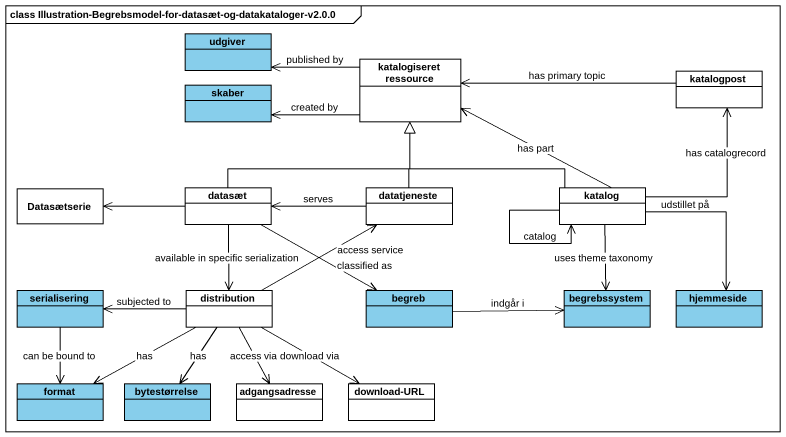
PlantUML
@startuml
mainframe class Illustration-Begrebsmodel-for-datasæt-og-datakataloger-v2.0.0
hide circle
hide empty members
class udgiver #87CEEB
class "katalogiseret ressource" as katalogiseret_ressource #FFFFFF
class katalogpost #FFFFFF
class skaber #87CEEB
class Datasætserie #FFFFFF
class datasæt #FFFFFF
class datatjeneste #FFFFFF
class katalog #FFFFFF
class serialisering #87CEEB
class distribution #FFFFFF
class begreb #87CEEB
class begrebssystem #87CEEB
class hjemmeside #87CEEB
class format #87CEEB
class bytestørrelse #87CEEB
class adgangsadresse #FFFFFF
class "download-URL" as download_URL #FFFFFF
katalogiseret_ressource -left-> udgiver : published by
katalogiseret_ressource -left-> skaber : created by
katalogpost -left-> katalogiseret_ressource : has primary topic
datasæt -up-|> katalogiseret_ressource
datasæt -left-> Datasætserie
datasæt --> distribution : available in specific serialization
datasæt -right-> begreb : classified as
datatjeneste -up-|> katalogiseret_ressource
datatjeneste -left-> datasæt : serves
katalog -up-> katalogiseret_ressource : has part
katalog -up-|> katalogiseret_ressource
katalog -up-> katalogpost : has catalogrecord
katalog --> katalog : catalog
katalog --> begrebssystem : uses theme taxonomy
katalog --> hjemmeside : udstillet på
serialisering --> format : can be bound to
distribution -right-> datatjeneste : access service
distribution -left-> serialisering : subjected to
distribution -left-> format : has
distribution --> bytestørrelse : has
distribution --> adgangsadresse : access via
distribution -right-> download_URL : download via
begreb -right-> begrebssystem : indgår i
@enduml
